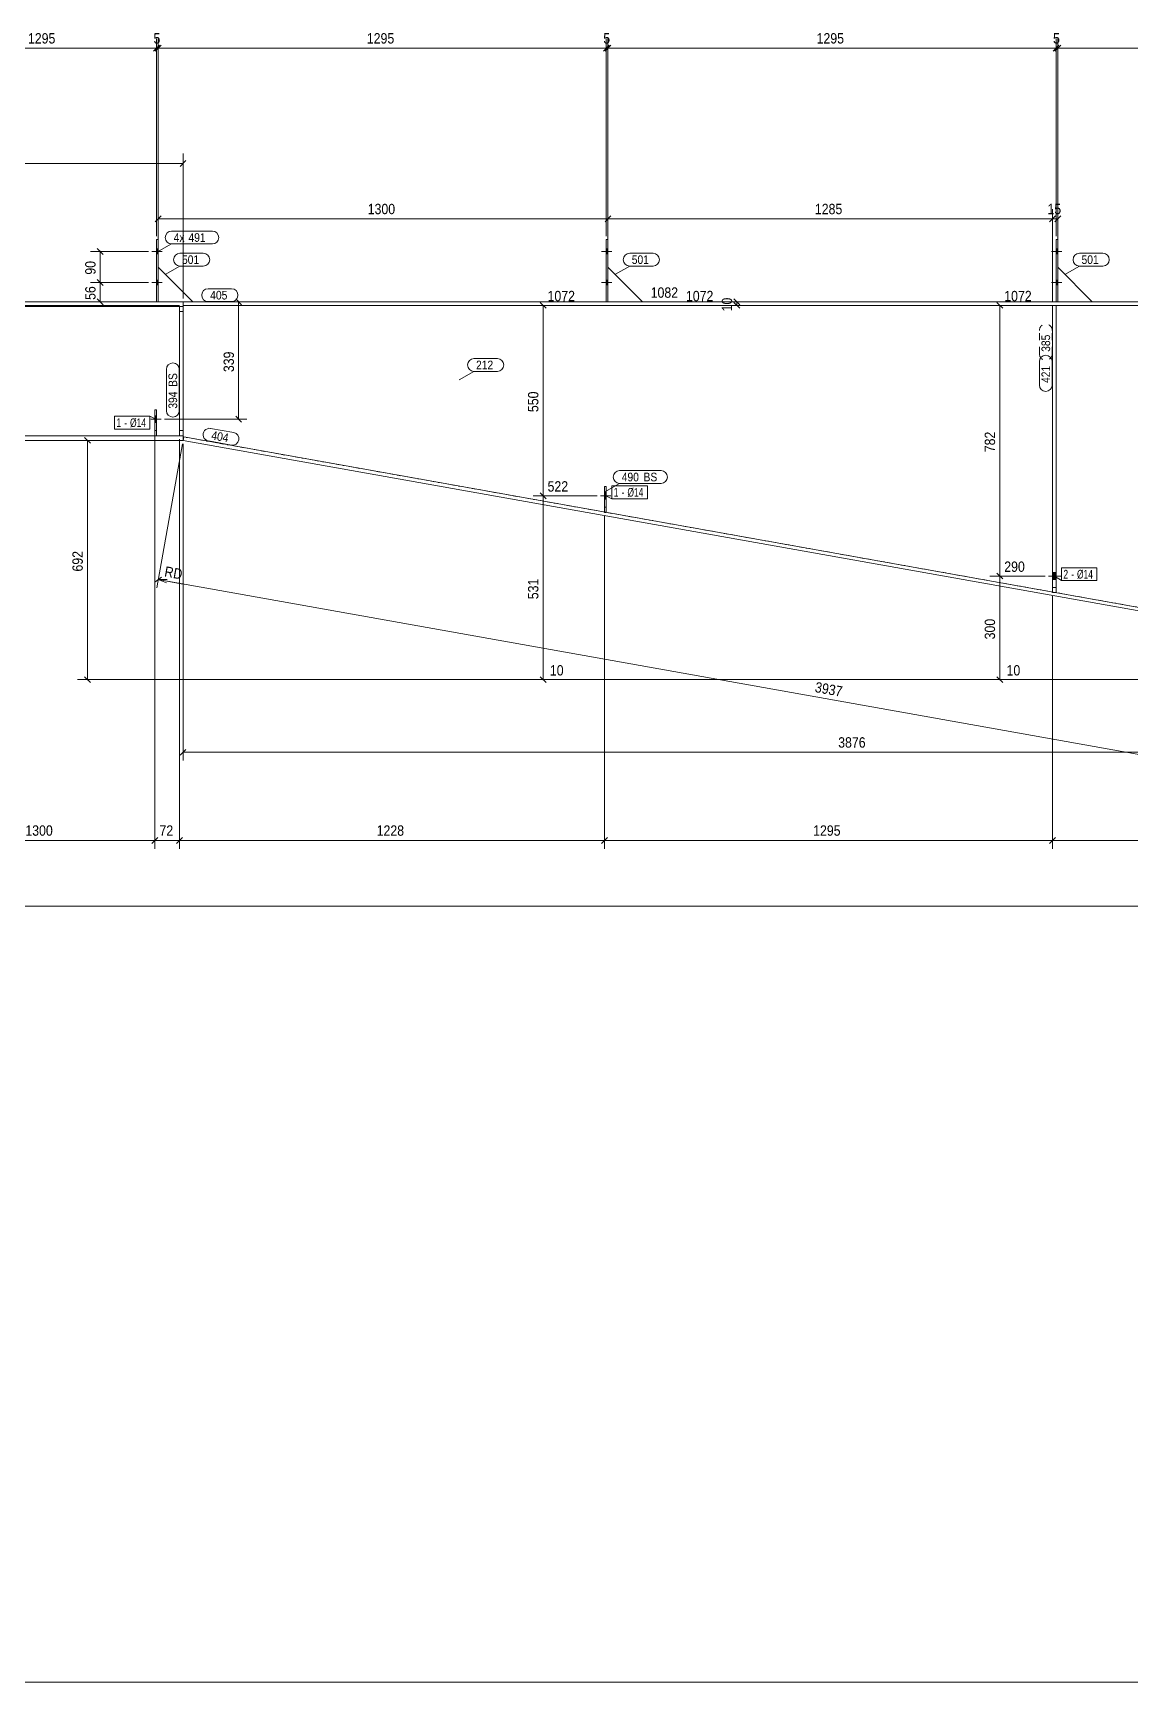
# Model space of a CAD drawing. Header units: millimetres. Extents: x 2 to 1174, y 1 to 825.
# Drawn here: x 573.4 to 890.5, y 5 to 481.5 of the extents above; entities that cross this region are included whole.
import ezdxf

# ---------------------------------------------------------------- set-up
doc = ezdxf.new("R2010")
doc.units = ezdxf.units.MM
for name, pattern in [('XKITLINE00', [0]), ('XKITLINE01', [4, 1, -1, 1, -1]), ('XKITLINE02', [4, 2, -2])]:
    doc.linetypes.add(name, pattern=pattern)
for name, color, linetype, lineweight in [('Bolt', 3, 'Continuous', 0), ('BoltMark', 7, 'Continuous', 0), ('Dimensions', 7, 'Continuous', 0), ('DrawingSheet', 5, 'Continuous', 0), ('Part', 2, 'Continuous', 0), ('PartMark', 7, 'Continuous', 0)]:
    doc.layers.add(name, color=color, linetype=linetype, lineweight=lineweight)
doc.styles.add('ARIAL', font='ARIAL.TTF')
doc.styles.add('ARIAL_NARROW', font='ARIALN.TTF')

# ---------------------------------------------------------------- blocks, each defined once
blk = doc.blocks.new('*A14')
at = {"layer": 'Part', "color": 2, "linetype": 'XKITLINE00', "lineweight": 0}
for p, q in [((869.64, 421.82), (869.14, 421.82)), ((869.14, 421.82), (869.14, 403.82)), ((869.64, 403.82), (869.64, 421.82))]:
    blk.add_line(p, q, dxfattribs=at)
at = {"layer": 'Part', "color": 7, "linetype": 'XKITLINE01', "lineweight": 0}
blk.add_line((869.14, 403.82), (869.64, 403.82), dxfattribs=at)
blk = doc.blocks.new('*A15')
at = {"layer": 'Part', "color": 7, "linetype": 'XKITLINE01', "lineweight": 0}
for p, q in [((868.14, 402.82), (868.14, 319.81)), ((869.14, 402.82), (868.14, 402.82)), ((869.14, 319.81), (869.14, 402.82)), ((868.14, 321.31), (869.14, 321.31)), ((868.14, 319.81), (869.14, 319.81))]:
    blk.add_line(p, q, dxfattribs=at)
blk = doc.blocks.new('*A16')
at = {"layer": 'Part', "color": 2, "linetype": 'XKITLINE00', "lineweight": 0}
blk.add_line((879.64, 403.82), (869.64, 413.82), dxfattribs=at)
at = {"layer": 'Part', "color": 7, "linetype": 'XKITLINE01', "lineweight": 0}
for p, q in [((869.64, 413.82), (869.64, 403.82)), ((869.64, 403.82), (879.64, 403.82))]:
    blk.add_line(p, q, dxfattribs=at)
blk = doc.blocks.new('*A17')
at = {"layer": 'Part', "color": 2, "linetype": 'XKITLINE00', "lineweight": 0}
for p, q in [((739.64, 421.82), (739.14, 421.82)), ((739.14, 421.82), (739.14, 403.82)), ((739.64, 403.82), (739.64, 421.82))]:
    blk.add_line(p, q, dxfattribs=at)
at = {"layer": 'Part', "color": 7, "linetype": 'XKITLINE01', "lineweight": 0}
blk.add_line((739.14, 403.82), (739.64, 403.82), dxfattribs=at)
blk = doc.blocks.new('*A18')
at = {"layer": 'Part', "color": 7, "linetype": 'XKITLINE01', "lineweight": 0}
for p, q in [((738.64, 350.51), (738.64, 343.01)), ((739.14, 350.51), (738.64, 350.51)), ((739.14, 343.01), (739.14, 350.51)), ((738.64, 344.51), (739.14, 344.51)), ((738.64, 343.01), (739.14, 343.01))]:
    blk.add_line(p, q, dxfattribs=at)
blk = doc.blocks.new('*A19')
at = {"layer": 'Part', "color": 2, "linetype": 'XKITLINE00', "lineweight": 0}
blk.add_line((749.64, 403.82), (739.64, 413.82), dxfattribs=at)
at = {"layer": 'Part', "color": 7, "linetype": 'XKITLINE01', "lineweight": 0}
for p, q in [((739.64, 413.82), (739.64, 403.82)), ((739.64, 403.82), (749.64, 403.82))]:
    blk.add_line(p, q, dxfattribs=at)
blk = doc.blocks.new('*A20')
at = {"layer": 'Part', "color": 2, "linetype": 'XKITLINE00', "lineweight": 0}
for p, q in [((609.64, 421.82), (609.14, 421.82)), ((609.14, 421.82), (609.14, 403.82)), ((609.64, 403.82), (609.64, 421.82))]:
    blk.add_line(p, q, dxfattribs=at)
at = {"layer": 'Part', "color": 7, "linetype": 'XKITLINE01', "lineweight": 0}
blk.add_line((609.14, 403.82), (609.64, 403.82), dxfattribs=at)
blk = doc.blocks.new('*A21')
at = {"layer": 'Part', "color": 2, "linetype": 'XKITLINE00', "lineweight": 0}
blk.add_line((619.64, 403.82), (609.64, 413.82), dxfattribs=at)
at = {"layer": 'Part', "color": 7, "linetype": 'XKITLINE01', "lineweight": 0}
for p, q in [((609.64, 413.82), (609.64, 403.82)), ((609.64, 403.82), (619.64, 403.82))]:
    blk.add_line(p, q, dxfattribs=at)
blk = doc.blocks.new('*A24')
at = {"layer": 'Part', "color": 2, "linetype": 'XKITLINE00', "lineweight": 0}
for p, q in [((868.14, 402.82), (868.14, 319.99)), ((869.14, 402.82), (869.14, 319.81))]:
    blk.add_line(p, q, dxfattribs=at)
at = {"layer": 'Part', "color": 7, "linetype": 'XKITLINE01', "lineweight": 0}
for p, q in [((869.14, 402.82), (868.14, 402.82)), ((868.14, 321.31), (869.14, 321.31)), ((868.14, 319.81), (868.14, 319.99)), ((869.14, 319.81), (868.14, 319.81))]:
    blk.add_line(p, q, dxfattribs=at)
blk = doc.blocks.new('*A28')
at = {"layer": 'Part', "color": 2, "linetype": 'XKITLINE00', "lineweight": 0}
for p, q in [((608.64, 365.12), (608.64, 372.62)), ((608.64, 372.62), (609.14, 372.62)), ((609.14, 372.62), (609.14, 365.12))]:
    blk.add_line(p, q, dxfattribs=at)
at = {"layer": 'Part', "color": 7, "linetype": 'XKITLINE01', "lineweight": 0}
for p, q in [((608.64, 366.62), (609.14, 366.62)), ((609.14, 365.12), (608.64, 365.12))]:
    blk.add_line(p, q, dxfattribs=at)
blk = doc.blocks.new('*A29')
at = {"layer": 'Part', "color": 7, "linetype": 'XKITLINE01', "lineweight": 0}
for p, q in [((608.64, 372.62), (608.64, 365.12)), ((609.14, 372.62), (608.64, 372.62)), ((609.14, 365.12), (609.14, 372.62)), ((608.64, 366.62), (609.14, 366.62)), ((608.64, 365.12), (609.14, 365.12))]:
    blk.add_line(p, q, dxfattribs=at)
blk = doc.blocks.new('*A34')
at = {"layer": 'Part', "color": 2, "linetype": 'XKITLINE00', "lineweight": 0}
for p, q in [((739.14, 350.51), (738.64, 350.51)), ((738.64, 350.51), (738.64, 343.1)), ((739.14, 350.51), (739.14, 343.01))]:
    blk.add_line(p, q, dxfattribs=at)
at = {"layer": 'Part', "color": 7, "linetype": 'XKITLINE01', "lineweight": 0}
for p, q in [((738.64, 344.51), (739.14, 344.51)), ((738.64, 343.01), (738.64, 343.1)), ((739.14, 343.01), (738.64, 343.01))]:
    blk.add_line(p, q, dxfattribs=at)
blk = doc.blocks.new('*A44')
at = {"layer": 'Part', "color": 7, "linetype": 'XKITLINE01', "lineweight": 0}
for p, q in [((616.82, 364.83), (616.82, 402.82)), ((616.82, 402.82), (1015.91, 402.82)), ((1015.91, 402.82), (1004.61, 295.64)), ((1004.61, 295.64), (617, 364.8))]:
    blk.add_line(p, q, dxfattribs=at)
at = {"layer": 'Part', "color": 2, "linetype": 'XKITLINE00', "lineweight": 0}
blk.add_line((617, 364.8), (616.82, 364.83), dxfattribs=at)
blk = doc.blocks.new('*A45')
at = {"layer": 'Part', "color": 2, "linetype": 'XKITLINE00', "lineweight": 0}
for p, q in [((615.82, 365.12), (615.82, 402.52)), ((616.82, 402.52), (616.82, 365.12))]:
    blk.add_line(p, q, dxfattribs=at)
at = {"layer": 'Part', "color": 7, "linetype": 'XKITLINE01', "lineweight": 0}
for p, q in [((615.82, 402.52), (616.82, 402.52)), ((615.82, 401.02), (616.82, 401.02)), ((615.82, 366.62), (616.82, 366.62)), ((615.82, 365.12), (616.82, 365.12))]:
    blk.add_line(p, q, dxfattribs=at)
blk = doc.blocks.new('*A46')
at = {"layer": 'Part', "color": 7, "linetype": 'XKITLINE01', "lineweight": 0}
for p, q in [((615.82, 402.52), (615.82, 365.12)), ((615.82, 402.52), (616.82, 402.52)), ((615.82, 401.02), (616.82, 401.02)), ((616.82, 402.52), (616.82, 365.12)), ((616.82, 366.62), (615.82, 366.62)), ((616.82, 365.12), (615.82, 365.12))]:
    blk.add_line(p, q, dxfattribs=at)
blk = doc.blocks.new('*A49')
at = {"layer": 'Part', "color": 2, "linetype": 'XKITLINE00', "lineweight": 0}
for p, q in [((616.82, 363.82), (617, 364.8)), ((1004.43, 294.66), (616.82, 363.82)), ((617, 364.8), (1004.61, 295.64)), ((1004.61, 295.64), (1004.43, 294.66))]:
    blk.add_line(p, q, dxfattribs=at)
blk = doc.blocks.new('*A51')
at = {"layer": 'Part', "color": 2, "linetype": 'XKITLINE00', "lineweight": 0}
for p, q in [((616.82, 403.82), (1015.91, 403.82)), ((616.82, 402.82), (616.82, 403.82)), ((1015.91, 402.82), (616.82, 402.82)), ((1015.91, 403.82), (1015.91, 402.82))]:
    blk.add_line(p, q, dxfattribs=at)
blk = doc.blocks.new('*A63')
at = {"layer": 'Bolt'}
for points in [[(869.14, 419.12), (869.64, 419.12), (869.64, 417.72), (869.14, 417.72)], [(869.14, 419.12), (869.64, 419.12), (869.64, 417.72), (869.14, 417.72)], [(869.14, 410.12), (869.64, 410.12), (869.64, 408.72), (869.14, 408.72)], [(869.14, 410.12), (869.64, 410.12), (869.64, 408.72), (869.14, 408.72)]]:
    blk.add_hatch(color=3, dxfattribs=at).paths.add_polyline_path(points, flags=17)
at = {"layer": 'Bolt', "color": 3, "linetype": 'XKITLINE00', "lineweight": 0}
for p, q in [((870.8, 418.42), (867.8, 418.42)), ((870.8, 418.42), (867.8, 418.42)), ((869.64, 419.12), (869.14, 419.12)), ((869.64, 419.12), (869.14, 419.12)), ((869.64, 417.72), (869.14, 417.72)), ((869.64, 417.72), (869.14, 417.72)), ((869.64, 410.12), (869.14, 410.12)), ((869.64, 410.12), (869.14, 410.12)), ((870.8, 409.42), (867.8, 409.42)), ((870.8, 409.42), (867.8, 409.42)), ((869.64, 408.72), (869.14, 408.72)), ((869.64, 408.72), (869.14, 408.72))]:
    blk.add_line(p, q, dxfattribs=at)
blk = doc.blocks.new('*A64')
at = {"layer": 'Bolt', "color": 3, "linetype": 'XKITLINE02', "lineweight": 0}
for p, q in [((870.49, 324.61), (866.99, 324.61)), ((869.14, 325.6), (868.14, 325.6)), ((869.14, 323.63), (868.14, 323.63))]:
    blk.add_line(p, q, dxfattribs=at)
blk = doc.blocks.new('*A65')
at = {"layer": 'Bolt'}
for points in [[(739.14, 419.12), (739.64, 419.12), (739.64, 417.72), (739.14, 417.72)], [(739.14, 419.12), (739.64, 419.12), (739.64, 417.72), (739.14, 417.72)], [(739.14, 410.12), (739.64, 410.12), (739.64, 408.72), (739.14, 408.72)], [(739.14, 410.12), (739.64, 410.12), (739.64, 408.72), (739.14, 408.72)]]:
    blk.add_hatch(color=3, dxfattribs=at).paths.add_polyline_path(points, flags=17)
at = {"layer": 'Bolt', "color": 3, "linetype": 'XKITLINE00', "lineweight": 0}
for p, q in [((740.8, 418.42), (737.8, 418.42)), ((740.8, 418.42), (737.8, 418.42)), ((739.64, 419.12), (739.14, 419.12)), ((739.64, 419.12), (739.14, 419.12)), ((739.64, 417.72), (739.14, 417.72)), ((739.64, 417.72), (739.14, 417.72)), ((739.64, 410.12), (739.14, 410.12)), ((739.64, 410.12), (739.14, 410.12)), ((740.8, 409.42), (737.8, 409.42)), ((740.8, 409.42), (737.8, 409.42)), ((739.64, 408.72), (739.14, 408.72)), ((739.64, 408.72), (739.14, 408.72))]:
    blk.add_line(p, q, dxfattribs=at)
blk = doc.blocks.new('*A66')
at = {"layer": 'Bolt', "color": 3, "linetype": 'XKITLINE02', "lineweight": 0}
for p, q in [((739.14, 348.79), (738.64, 348.79)), ((740.49, 347.81), (737.49, 347.81)), ((739.14, 346.83), (738.64, 346.83))]:
    blk.add_line(p, q, dxfattribs=at)
blk = doc.blocks.new('*A67')
at = {"layer": 'Bolt'}
for points in [[(609.14, 419.12), (609.64, 419.12), (609.64, 417.72), (609.14, 417.72)], [(609.14, 419.12), (609.64, 419.12), (609.64, 417.72), (609.14, 417.72)], [(609.14, 410.12), (609.64, 410.12), (609.64, 408.72), (609.14, 408.72)], [(609.14, 410.12), (609.64, 410.12), (609.64, 408.72), (609.14, 408.72)]]:
    blk.add_hatch(color=3, dxfattribs=at).paths.add_polyline_path(points, flags=17)
at = {"layer": 'Bolt', "color": 3, "linetype": 'XKITLINE00', "lineweight": 0}
for p, q in [((610.8, 418.42), (607.8, 418.42)), ((610.8, 418.42), (607.8, 418.42)), ((609.64, 419.12), (609.14, 419.12)), ((609.64, 419.12), (609.14, 419.12)), ((609.64, 417.72), (609.14, 417.72)), ((609.64, 417.72), (609.14, 417.72)), ((609.64, 410.12), (609.14, 410.12)), ((609.64, 410.12), (609.14, 410.12)), ((610.8, 409.42), (607.8, 409.42)), ((610.8, 409.42), (607.8, 409.42)), ((609.64, 408.72), (609.14, 408.72)), ((609.64, 408.72), (609.14, 408.72))]:
    blk.add_line(p, q, dxfattribs=at)
blk = doc.blocks.new('*A69')
at = {"layer": 'Bolt'}
blk.add_hatch(color=3, dxfattribs=at).paths.add_polyline_path([(869.14, 323.63), (868.14, 323.63), (868.14, 325.6), (869.14, 325.6)], flags=17)
at = {"layer": 'Bolt', "color": 3, "linetype": 'XKITLINE00', "lineweight": 0}
for p, q in [((870.49, 324.61), (866.99, 324.61)), ((869.14, 325.6), (868.14, 325.6)), ((869.14, 323.63), (868.14, 323.63))]:
    blk.add_line(p, q, dxfattribs=at)
blk = doc.blocks.new('*A70')
at = {"layer": 'Bolt'}
blk.add_hatch(color=3, dxfattribs=at).paths.add_polyline_path([(869.14, 323.63), (868.14, 323.63), (868.14, 325.6), (869.14, 325.6)], flags=17)
at = {"layer": 'Bolt', "color": 3, "linetype": 'XKITLINE00', "lineweight": 0}
for p, q in [((870.14, 324.61), (867.14, 324.61)), ((869.14, 325.6), (868.14, 325.6)), ((869.14, 323.63), (868.14, 323.63))]:
    blk.add_line(p, q, dxfattribs=at)
blk = doc.blocks.new('*A71')
at = {"layer": 'Bolt'}
blk.add_hatch(color=3, dxfattribs=at).paths.add_polyline_path([(609.14, 368.94), (608.64, 368.94), (608.64, 370.9), (609.14, 370.9)], flags=17)
at = {"layer": 'Bolt', "color": 3, "linetype": 'XKITLINE00', "lineweight": 0}
for p, q in [((610.49, 369.92), (607.49, 369.92)), ((609.14, 370.9), (608.64, 370.9)), ((609.14, 368.94), (608.64, 368.94))]:
    blk.add_line(p, q, dxfattribs=at)
blk = doc.blocks.new('*A72')
at = {"layer": 'Bolt', "color": 3, "linetype": 'XKITLINE02', "lineweight": 0}
for p, q in [((610.49, 369.92), (607.49, 369.92)), ((609.14, 370.9), (608.64, 370.9)), ((609.14, 368.94), (608.64, 368.94))]:
    blk.add_line(p, q, dxfattribs=at)
blk = doc.blocks.new('*A77')
at = {"layer": 'Bolt'}
blk.add_hatch(color=3, dxfattribs=at).paths.add_polyline_path([(739.14, 346.83), (738.64, 346.83), (738.64, 348.79), (739.14, 348.79)], flags=17)
at = {"layer": 'Bolt', "color": 3, "linetype": 'XKITLINE00', "lineweight": 0}
for p, q in [((739.14, 348.79), (738.64, 348.79)), ((740.49, 347.81), (737.49, 347.81)), ((739.14, 346.83), (738.64, 346.83))]:
    blk.add_line(p, q, dxfattribs=at)
blk = doc.blocks.new('*A83')
at = {"layer": 'Part'}
blk.add_hatch(color=2, dxfattribs=at).paths.add_polyline_path([(90.08, 405.22), (91.68, 405.22), (90.88, 403.82)], flags=17)
at = {"layer": 'Part', "color": 2, "linetype": 'XKITLINE00', "lineweight": 0}
for p, q in [((90.88, 403.82), (90.08, 405.22)), ((90.08, 405.22), (91.68, 405.22)), ((91.68, 405.22), (90.88, 403.82)), ((317.14, 403.82), (60.88, 403.82)), ((317.14, 402.52), (60.88, 402.52)), ((383.04, 403.82), (317.24, 403.82)), ((383.04, 402.52), (317.24, 402.52)), ((448.94, 403.82), (383.14, 403.82)), ((448.94, 402.52), (383.14, 402.52)), ((514.84, 403.82), (449.04, 403.82)), ((514.84, 402.52), (449.04, 402.52)), ((580.74, 403.82), (514.94, 403.82)), ((580.74, 402.52), (514.94, 402.52)), ((616.82, 403.82), (580.84, 403.82)), ((616.82, 402.52), (580.84, 402.52)), ((616.82, 402.82), (616.82, 402.52)), ((317.14, 365.12), (60.88, 365.12)), ((60.88, 363.82), (317.14, 363.82)), ((383.04, 365.12), (317.24, 365.12)), ((317.24, 363.82), (383.04, 363.82)), ((448.94, 365.12), (383.14, 365.12)), ((383.14, 363.82), (448.94, 363.82)), ((514.84, 365.12), (449.04, 365.12)), ((449.04, 363.82), (514.84, 363.82)), ((580.74, 365.12), (514.94, 365.12)), ((514.94, 363.82), (580.74, 363.82)), ((616.82, 365.12), (580.84, 365.12)), ((580.84, 363.82), (616.82, 363.82)), ((616.82, 363.82), (616.82, 365.12))]:
    blk.add_line(p, q, dxfattribs=at)
at = {"layer": 'Part', "color": 7, "linetype": 'XKITLINE01', "lineweight": 0}
for p, q in [((60.88, 403.82), (60.88, 363.82)), ((616.82, 403.82), (616.82, 402.82)), ((616.82, 402.52), (616.82, 365.12))]:
    blk.add_line(p, q, dxfattribs=at)
at = {"layer": 'Part', "color": 2, "linetype": 'XKITLINE00', "lineweight": 0}
blk.add_circle((90.88, 404.72), 1, dxfattribs=at)
blk = doc.blocks.new('*A195')
at = {"layer": 'DrawingSheet', "color": 5, "linetype": 'XKITLINE00', "lineweight": 0}
blk.add_line((5, 5), (1174, 5), dxfattribs=at)
blk = doc.blocks.new('*A204')
at = {"layer": 'Dimensions', "color": 7, "linetype": 'XKITLINE00', "lineweight": 0}
blk.add_line((58.88, 229.17), (1019.29, 229.17), dxfattribs=at)
blk = doc.blocks.new('*A214')
at = {"layer": 'Dimensions', "color": 7, "linetype": 'XKITLINE00', "lineweight": 0}
for p, q in [((610.49, 477.99), (608.8, 476.29)), ((609.64, 421.9), (609.64, 479.99)), ((609.64, 477.14), (739.14, 477.14)), ((739.99, 477.99), (738.3, 476.29)), ((739.14, 422.82), (739.14, 479.99))]:
    blk.add_line(p, q, dxfattribs=at)
at = {"layer": 'Dimensions', "color": 3}
for p in [(609.64, 477.14), (739.14, 477.14)]:
    blk.add_point(p, dxfattribs=at)
at = {"layer": 'Dimensions', "color": 3, "style": 'ARIAL', "width": 0.85}
blk.add_text('1295', height=3, dxfattribs=at).set_placement((669.94, 478.49))
blk = doc.blocks.new('*A215')
at = {"layer": 'Dimensions', "color": 7, "linetype": 'XKITLINE00', "lineweight": 0}
for p, q in [((615.82, 364.12), (615.82, 245.81)), ((738.64, 342.01), (738.64, 245.81)), ((616.67, 249.06), (614.97, 247.36)), ((615.82, 248.21), (738.64, 248.21)), ((739.49, 249.06), (737.8, 247.36))]:
    blk.add_line(p, q, dxfattribs=at)
at = {"layer": 'Dimensions', "color": 3}
for p in [(615.82, 248.21), (738.64, 248.21)]:
    blk.add_point(p, dxfattribs=at)
at = {"layer": 'Dimensions', "color": 3, "style": 'ARIAL', "width": 0.85}
blk.add_text('1228', height=3, dxfattribs=at).set_placement((672.78, 249.56))
blk = doc.blocks.new('*A216')
at = {"layer": 'Dimensions', "color": 7, "linetype": 'XKITLINE00', "lineweight": 0}
for p, q in [((616.82, 362.82), (616.82, 271.27)), ((1004.43, 293.66), (1004.43, 271.27)), ((617.67, 274.52), (615.97, 272.82)), ((616.82, 273.67), (1004.43, 273.67)), ((1005.28, 274.52), (1003.58, 272.82))]:
    blk.add_line(p, q, dxfattribs=at)
at = {"layer": 'Dimensions', "color": 3}
for p in [(616.82, 273.67), (1004.43, 273.67)]:
    blk.add_point(p, dxfattribs=at)
at = {"layer": 'Dimensions', "color": 3, "style": 'ARIAL', "width": 0.85}
blk.add_text('3876', height=3, dxfattribs=at).set_placement((806.18, 275.02))
blk = doc.blocks.new('*A217')
at = {"layer": 'Dimensions', "color": 7, "linetype": 'XKITLINE00', "lineweight": 0}
for p, q in [((609.64, 414.82), (609.64, 430.67)), ((739.64, 414.82), (739.64, 430.67)), ((610.49, 428.67), (608.8, 426.97)), ((609.64, 427.82), (739.64, 427.82)), ((740.49, 428.67), (738.8, 426.97))]:
    blk.add_line(p, q, dxfattribs=at)
at = {"layer": 'Dimensions', "color": 3}
for p in [(609.64, 427.82), (739.64, 427.82)]:
    blk.add_point(p, dxfattribs=at)
at = {"layer": 'Dimensions', "color": 3, "style": 'ARIAL', "width": 0.85}
blk.add_text('1300', height=3, dxfattribs=at).set_placement((670.19, 429.17))
blk = doc.blocks.new('*A218')
at = {"layer": 'Dimensions', "color": 7, "linetype": 'XKITLINE00', "lineweight": 0}
for p, q in [((616.65, 362.83), (609.22, 321.21)), ((616.65, 362.83), (609.22, 321.21)), ((610.63, 324.26), (608.66, 322.88)), ((612.19, 323.62), (609.64, 323.57)), ((609.64, 323.57), (997.25, 254.41)), ((612.01, 322.64), (609.64, 323.57)), ((616.75, 322.3), (609.64, 323.57)), ((1004.26, 293.68), (996.83, 252.05)), ((998.24, 255.1), (996.27, 253.73))]:
    blk.add_line(p, q, dxfattribs=at)
at = {"layer": 'Dimensions', "color": 3}
for p in [(609.64, 323.57), (997.25, 254.41)]:
    blk.add_point(p, dxfattribs=at)
at = {"layer": 'Dimensions', "color": 7}
blk.add_point((609.64, 323.57), dxfattribs=at)
at = {"layer": 'Dimensions', "color": 3, "style": 'ARIAL', "width": 0.85}
for s, rotation, p in [('RD', -10.1184, (611.27, 324.5)), ('3937', -10.1184, (799.3, 291.1)), ('3937', 79.8818, (996.3, 255.9))]:
    blk.add_text(s, height=3, rotation=rotation, dxfattribs=at).set_placement(p)
blk = doc.blocks.new('*A219')
at = {"layer": 'Dimensions', "color": 7, "linetype": 'XKITLINE00', "lineweight": 0}
for p, q in [((615.82, 363.82), (586.34, 363.82)), ((588.34, 364.67), (590.04, 362.97)), ((589.19, 294.66), (589.19, 363.82)), ((588.34, 295.51), (590.04, 293.81)), ((1003.43, 294.66), (586.34, 294.66))]:
    blk.add_line(p, q, dxfattribs=at)
at = {"layer": 'Dimensions', "color": 3}
for p in [(589.19, 363.82), (589.19, 294.66)]:
    blk.add_point(p, dxfattribs=at)
at = {"layer": 'Dimensions', "color": 3, "style": 'ARIAL', "width": 0.85}
blk.add_text('692', height=3, rotation=90.0002, dxfattribs=at).set_placement((587.84, 325.9))
blk = doc.blocks.new('*A220')
at = {"layer": 'PartMark', "color": 7, "linetype": 'XKITLINE00', "lineweight": 0}
for p, q in [((700.91, 387.45), (707.67, 387.45)), ((696.67, 381.35), (700.91, 383.75)), ((700.91, 383.75), (707.67, 383.75))]:
    blk.add_line(p, q, dxfattribs=at)
for centre, start, end in [((700.91, 385.6), 90, 270), ((707.67, 385.6), 270, 90)]:
    blk.add_arc(centre, 1.85, start, end, dxfattribs=at)
at = {"layer": 'PartMark', "color": 3, "style": 'ARIAL', "width": 0.85}
blk.add_text('212', height=2.5, dxfattribs=at).set_placement((701.51, 384.35))
blk = doc.blocks.new('*A223')
at = {"layer": 'PartMark', "color": 7, "linetype": 'XKITLINE00', "lineweight": 0}
for p, q in [((612.02, 372.37), (612.02, 384.33)), ((615.72, 372.37), (615.72, 384.33))]:
    blk.add_line(p, q, dxfattribs=at)
for centre, start, end in [((613.87, 384.33), 360, 180), ((613.87, 372.37), 180, 360)]:
    blk.add_arc(centre, 1.85, start, end, dxfattribs=at)
at = {"layer": 'PartMark', "color": 3, "style": 'ARIAL', "width": 0.85}
for s, p in [('BS', (615.12, 379.28)), ('394', (615.12, 372.97))]:
    blk.add_text(s, height=2.5, rotation=90.0002, dxfattribs=at).set_placement(p)
blk = doc.blocks.new('*A245')
at = {"layer": 'Dimensions', "color": 7, "linetype": 'XKITLINE00', "lineweight": 0}
for p, q in [((544.59, 477.99), (542.9, 476.29)), ((543.74, 414.82), (543.74, 479.99)), ((543.74, 477.14), (609.14, 477.14)), ((609.99, 477.99), (608.3, 476.29)), ((609.14, 422.82), (609.14, 479.99))]:
    blk.add_line(p, q, dxfattribs=at)
at = {"layer": 'Dimensions', "color": 3}
for p in [(543.74, 477.14), (609.14, 477.14)]:
    blk.add_point(p, dxfattribs=at)
at = {"layer": 'Dimensions', "color": 3, "style": 'ARIAL', "width": 0.85}
blk.add_text('1295', height=3, dxfattribs=at).set_placement((571.99, 478.49))
blk = doc.blocks.new('*A246')
at = {"layer": 'Dimensions', "color": 7, "linetype": 'XKITLINE00', "lineweight": 0}
for p, q in [((609.99, 477.99), (608.3, 476.29)), ((610.49, 477.99), (608.8, 476.29)), ((609.14, 422.82), (609.14, 479.99)), ((609.14, 477.14), (609.64, 477.14)), ((609.64, 421.9), (609.64, 479.99))]:
    blk.add_line(p, q, dxfattribs=at)
at = {"layer": 'Dimensions', "color": 3}
for p in [(609.14, 477.14), (609.64, 477.14)]:
    blk.add_point(p, dxfattribs=at)
at = {"layer": 'Dimensions', "color": 3, "style": 'ARIAL', "width": 0.85}
blk.add_text('5', height=3, dxfattribs=at).set_placement((608.28, 478.49))
blk = doc.blocks.new('*A253')
at = {"layer": 'Dimensions', "color": 7, "linetype": 'XKITLINE00', "lineweight": 0}
for p, q in [((542.74, 371.62), (542.74, 245.81)), ((608.64, 371.62), (608.64, 245.81)), ((543.59, 249.06), (541.9, 247.36)), ((542.74, 248.21), (608.64, 248.21)), ((609.49, 249.06), (607.8, 247.36))]:
    blk.add_line(p, q, dxfattribs=at)
at = {"layer": 'Dimensions', "color": 3}
for p in [(542.74, 248.21), (608.64, 248.21)]:
    blk.add_point(p, dxfattribs=at)
at = {"layer": 'Dimensions', "color": 3, "style": 'ARIAL', "width": 0.85}
blk.add_text('1300', height=3, dxfattribs=at).set_placement((571.24, 249.56))
blk = doc.blocks.new('*A254')
at = {"layer": 'Dimensions', "color": 7, "linetype": 'XKITLINE00', "lineweight": 0}
for p, q in [((608.64, 371.62), (608.64, 245.81)), ((615.82, 364.12), (615.82, 245.81)), ((609.49, 249.06), (607.8, 247.36)), ((608.64, 248.21), (615.82, 248.21)), ((616.67, 249.06), (614.97, 247.36))]:
    blk.add_line(p, q, dxfattribs=at)
at = {"layer": 'Dimensions', "color": 3}
for p in [(608.64, 248.21), (615.82, 248.21)]:
    blk.add_point(p, dxfattribs=at)
at = {"layer": 'Dimensions', "color": 3, "style": 'ARIAL', "width": 0.85}
blk.add_text('72', height=3, dxfattribs=at).set_placement((610.01, 249.56))
blk = doc.blocks.new('*A255')
at = {"layer": 'Dimensions', "color": 7, "linetype": 'XKITLINE00', "lineweight": 0}
for p, q in [((608.64, 403.82), (370.03, 403.82)), ((615.82, 402.82), (370.03, 402.82)), ((372.03, 404.67), (373.73, 402.97)), ((372.03, 403.67), (373.73, 401.97)), ((372.88, 402.82), (372.88, 403.82))]:
    blk.add_line(p, q, dxfattribs=at)
at = {"layer": 'Dimensions', "color": 3}
for p in [(372.88, 403.82), (372.88, 402.82)]:
    blk.add_point(p, dxfattribs=at)
at = {"layer": 'Dimensions', "color": 3, "style": 'ARIAL', "width": 0.85}
for s, p in [('1072', (374.18, 404.02)), ('1082', (384.38, 405.02))]:
    blk.add_text(s, height=3, dxfattribs=at).set_placement(p)
blk.add_text('10', height=3, rotation=90.0002, dxfattribs=at).set_placement((371.53, 401.09))
blk = doc.blocks.new('*A256')
at = {"layer": 'Dimensions', "color": 7, "linetype": 'XKITLINE00', "lineweight": 0}
for p, q in [((592.03, 410.27), (593.73, 408.57)), ((606.8, 409.42), (590.03, 409.42)), ((592.88, 403.82), (592.88, 409.42)), ((615.82, 403.82), (590.03, 403.82)), ((592.03, 404.67), (593.73, 402.97))]:
    blk.add_line(p, q, dxfattribs=at)
at = {"layer": 'Dimensions', "color": 3}
for p in [(592.88, 409.42), (592.88, 403.82)]:
    blk.add_point(p, dxfattribs=at)
at = {"layer": 'Dimensions', "color": 3, "style": 'ARIAL', "width": 0.85}
blk.add_text('56', height=3, rotation=90.0002, dxfattribs=at).set_placement((591.53, 404.39))
blk = doc.blocks.new('*A257')
at = {"layer": 'Dimensions', "color": 7, "linetype": 'XKITLINE00', "lineweight": 0}
for p, q in [((606.8, 418.42), (590.03, 418.42)), ((592.03, 419.27), (593.73, 417.57)), ((592.88, 409.42), (592.88, 418.42)), ((592.03, 410.27), (593.73, 408.57)), ((606.8, 409.42), (590.03, 409.42))]:
    blk.add_line(p, q, dxfattribs=at)
at = {"layer": 'Dimensions', "color": 3}
for p in [(592.88, 418.42), (592.88, 409.42)]:
    blk.add_point(p, dxfattribs=at)
at = {"layer": 'Dimensions', "color": 3, "style": 'ARIAL', "width": 0.85}
blk.add_text('90', height=3, rotation=90.0002, dxfattribs=at).set_placement((591.53, 411.69))
blk = doc.blocks.new('*A258')
at = {"layer": 'Dimensions', "color": 7, "linetype": 'XKITLINE00', "lineweight": 0}
for p, q in [((617.82, 403.82), (635.28, 403.82)), ((632.03, 404.67), (633.73, 402.97)), ((632.88, 369.92), (632.88, 403.82)), ((611.49, 369.92), (635.28, 369.92)), ((632.03, 370.77), (633.73, 369.07))]:
    blk.add_line(p, q, dxfattribs=at)
at = {"layer": 'Dimensions', "color": 3}
for p in [(632.88, 403.82), (632.88, 369.92)]:
    blk.add_point(p, dxfattribs=at)
at = {"layer": 'Dimensions', "color": 3, "style": 'ARIAL', "width": 0.85}
blk.add_text('339', height=3, rotation=90.0002, dxfattribs=at).set_placement((631.53, 383.53))
blk = doc.blocks.new('*A259')
at = {"layer": 'Dimensions', "color": 7, "linetype": 'XKITLINE00', "lineweight": 0}
for p, q in [((61.73, 444.67), (60.03, 442.97)), ((60.88, 404.82), (60.88, 446.67)), ((60.88, 443.82), (616.82, 443.82)), ((617.67, 444.67), (615.97, 442.97)), ((616.82, 404.82), (616.82, 446.67))]:
    blk.add_line(p, q, dxfattribs=at)
at = {"layer": 'Dimensions', "color": 3}
for p in [(60.88, 443.82), (616.82, 443.82)]:
    blk.add_point(p, dxfattribs=at)
at = {"layer": 'Dimensions', "color": 3, "style": 'ARIAL', "width": 0.85}
blk.add_text('8764', height=3, dxfattribs=at).set_placement((334.4, 445.17))
blk = doc.blocks.new('*A260')
at = {"layer": 'BoltMark', "color": 7, "linetype": 'XKITLINE00', "lineweight": 0}
for p, q in [((596.97, 370.77), (607.26, 370.77)), ((596.97, 367.07), (596.97, 370.77)), ((596.97, 367.07), (607.26, 367.07)), ((607.26, 367.07), (607.26, 370.77)), ((608.99, 369.92), (607.26, 370.77))]:
    blk.add_line(p, q, dxfattribs=at)
at = {"layer": 'BoltMark', "color": 3, "style": 'ARIAL_NARROW', "width": 0.85}
for s, p in [('1', (597.57, 367.67)), ('-', (599.84, 367.67)), ('Ø14', (601.5, 367.67))]:
    blk.add_text(s, height=2.5, dxfattribs=at).set_placement(p)
blk = doc.blocks.new('*A261')
at = {"layer": 'PartMark', "color": 7, "linetype": 'XKITLINE00', "lineweight": 0}
for p, q in [((624.8, 367.27), (631.46, 366.08)), ((624.15, 363.63), (630.81, 362.44))]:
    blk.add_line(p, q, dxfattribs=at)
for centre, start, end in [((624.48, 365.45), 79.8838, 259.8838), ((631.13, 364.26), 259.8838, 79.8838)]:
    blk.add_arc(centre, 1.85, start, end, dxfattribs=at)
at = {"layer": 'PartMark', "color": 3, "style": 'ARIAL', "width": 0.85}
blk.add_text('404', height=2.5, rotation=-10.1184, dxfattribs=at).set_placement((624.85, 364.11))
blk = doc.blocks.new('*A263')
at = {"layer": 'PartMark', "color": 7, "linetype": 'XKITLINE00', "lineweight": 0}
for p, q in [((624.07, 407.62), (630.83, 407.62)), ((624.07, 403.92), (630.83, 403.92))]:
    blk.add_line(p, q, dxfattribs=at)
for centre, start, end in [((624.07, 405.77), 90, 270), ((630.83, 405.77), 270, 90)]:
    blk.add_arc(centre, 1.85, start, end, dxfattribs=at)
at = {"layer": 'PartMark', "color": 3, "style": 'ARIAL', "width": 0.85}
blk.add_text('405', height=2.5, dxfattribs=at).set_placement((624.67, 404.52))
blk = doc.blocks.new('*A267')
at = {"layer": 'PartMark', "color": 7, "linetype": 'XKITLINE00', "lineweight": 0}
for p, q in [((615.92, 417.88), (622.68, 417.88)), ((611.67, 411.79), (615.92, 414.18)), ((615.92, 414.18), (622.68, 414.18))]:
    blk.add_line(p, q, dxfattribs=at)
for centre, start, end in [((615.92, 416.03), 90, 270), ((622.68, 416.03), 270, 90)]:
    blk.add_arc(centre, 1.85, start, end, dxfattribs=at)
at = {"layer": 'PartMark', "color": 3, "style": 'ARIAL', "width": 0.85}
blk.add_text('501', height=2.5, dxfattribs=at).set_placement((616.52, 414.78))
blk = doc.blocks.new('*A269')
at = {"layer": 'PartMark', "color": 7, "linetype": 'XKITLINE00', "lineweight": 0}
for p, q in [((613.52, 424.28), (625.3, 424.28)), ((609.27, 418.19), (613.52, 420.58)), ((613.52, 420.58), (625.3, 420.58))]:
    blk.add_line(p, q, dxfattribs=at)
for centre, start, end in [((613.52, 422.43), 90, 270), ((625.3, 422.43), 270, 90)]:
    blk.add_arc(centre, 1.85, start, end, dxfattribs=at)
at = {"layer": 'PartMark', "color": 3, "style": 'ARIAL', "width": 0.85}
for s, p in [('4x', (614.12, 421.18)), ('491', (618.39, 421.18))]:
    blk.add_text(s, height=2.5, dxfattribs=at).set_placement(p)
blk = doc.blocks.new('*A270')
at = {"layer": 'Dimensions', "color": 7, "linetype": 'XKITLINE00', "lineweight": 0}
for p, q in [((739.99, 477.99), (738.3, 476.29)), ((740.49, 477.99), (738.8, 476.29)), ((739.14, 422.82), (739.14, 479.99)), ((739.14, 477.14), (739.64, 477.14)), ((739.64, 421.9), (739.64, 479.99))]:
    blk.add_line(p, q, dxfattribs=at)
at = {"layer": 'Dimensions', "color": 3}
for p in [(739.14, 477.14), (739.64, 477.14)]:
    blk.add_point(p, dxfattribs=at)
at = {"layer": 'Dimensions', "color": 3, "style": 'ARIAL', "width": 0.85}
blk.add_text('5', height=3, dxfattribs=at).set_placement((738.28, 478.49))
blk = doc.blocks.new('*A271')
at = {"layer": 'Dimensions', "color": 7, "linetype": 'XKITLINE00', "lineweight": 0}
for p, q in [((740.49, 477.99), (738.8, 476.29)), ((739.64, 421.9), (739.64, 479.99)), ((739.64, 477.14), (869.14, 477.14)), ((869.99, 477.99), (868.3, 476.29)), ((869.14, 422.82), (869.14, 479.99))]:
    blk.add_line(p, q, dxfattribs=at)
at = {"layer": 'Dimensions', "color": 3}
for p in [(739.64, 477.14), (869.14, 477.14)]:
    blk.add_point(p, dxfattribs=at)
at = {"layer": 'Dimensions', "color": 3, "style": 'ARIAL', "width": 0.85}
blk.add_text('1295', height=3, dxfattribs=at).set_placement((799.94, 478.49))
blk = doc.blocks.new('*A272')
at = {"layer": 'Dimensions', "color": 7, "linetype": 'XKITLINE00', "lineweight": 0}
for p, q in [((869.99, 477.99), (868.3, 476.29)), ((870.49, 477.99), (868.8, 476.29)), ((869.14, 422.82), (869.14, 479.99)), ((869.14, 477.14), (869.64, 477.14)), ((869.64, 421.9), (869.64, 479.99))]:
    blk.add_line(p, q, dxfattribs=at)
at = {"layer": 'Dimensions', "color": 3}
for p in [(869.14, 477.14), (869.64, 477.14)]:
    blk.add_point(p, dxfattribs=at)
at = {"layer": 'Dimensions', "color": 3, "style": 'ARIAL', "width": 0.85}
blk.add_text('5', height=3, dxfattribs=at).set_placement((868.28, 478.49))
blk = doc.blocks.new('*A273')
at = {"layer": 'Dimensions', "color": 7, "linetype": 'XKITLINE00', "lineweight": 0}
for p, q in [((870.49, 477.99), (868.8, 476.29)), ((869.64, 421.9), (869.64, 479.99)), ((869.64, 477.14), (999.14, 477.14)), ((999.99, 477.99), (998.3, 476.29)), ((999.14, 422.82), (999.14, 479.99))]:
    blk.add_line(p, q, dxfattribs=at)
at = {"layer": 'Dimensions', "color": 3}
for p in [(869.64, 477.14), (999.14, 477.14)]:
    blk.add_point(p, dxfattribs=at)
at = {"layer": 'Dimensions', "color": 3, "style": 'ARIAL', "width": 0.85}
blk.add_text('1295', height=3, dxfattribs=at).set_placement((929.94, 478.49))
blk = doc.blocks.new('*A295')
at = {"layer": 'Dimensions', "color": 7, "linetype": 'XKITLINE00', "lineweight": 0}
for p, q in [((720.03, 348.66), (721.73, 346.96)), ((736.49, 347.81), (718.03, 347.81)), ((720.88, 294.66), (720.88, 347.81)), ((720.03, 295.51), (721.73, 293.81)), ((1003.43, 294.66), (718.03, 294.66))]:
    blk.add_line(p, q, dxfattribs=at)
at = {"layer": 'Dimensions', "color": 3}
for p in [(720.88, 347.81), (720.88, 294.66)]:
    blk.add_point(p, dxfattribs=at)
at = {"layer": 'Dimensions', "color": 3, "style": 'ARIAL', "width": 0.85}
for s, p in [('522', (722.18, 349.01)), ('10', (722.85, 295.86))]:
    blk.add_text(s, height=3, dxfattribs=at).set_placement(p)
blk.add_text('531', height=3, rotation=90.0002, dxfattribs=at).set_placement((719.53, 317.9))
blk = doc.blocks.new('*A296')
at = {"layer": 'Dimensions', "color": 7, "linetype": 'XKITLINE00', "lineweight": 0}
for p, q in [((736.49, 402.82), (718.03, 402.82)), ((720.03, 403.67), (721.73, 401.97)), ((720.88, 347.81), (720.88, 402.82)), ((720.03, 348.66), (721.73, 346.96)), ((736.49, 347.81), (718.03, 347.81))]:
    blk.add_line(p, q, dxfattribs=at)
at = {"layer": 'Dimensions', "color": 3}
for p in [(720.88, 402.82), (720.88, 347.81)]:
    blk.add_point(p, dxfattribs=at)
at = {"layer": 'Dimensions', "color": 3, "style": 'ARIAL', "width": 0.85}
blk.add_text('1072', height=3, dxfattribs=at).set_placement((722.18, 404.02))
blk.add_text('550', height=3, rotation=90.0002, dxfattribs=at).set_placement((719.53, 371.98))
blk = doc.blocks.new('*A297')
at = {"layer": 'Dimensions', "color": 7, "linetype": 'XKITLINE00', "lineweight": 0}
for p, q in [((865.99, 324.61), (850.03, 324.61)), ((852.03, 325.46), (853.73, 323.76)), ((852.88, 294.66), (852.88, 324.61)), ((852.03, 295.51), (853.73, 293.81)), ((1003.43, 294.66), (850.03, 294.66))]:
    blk.add_line(p, q, dxfattribs=at)
at = {"layer": 'Dimensions', "color": 3}
for p in [(852.88, 324.61), (852.88, 294.66)]:
    blk.add_point(p, dxfattribs=at)
at = {"layer": 'Dimensions', "color": 3, "style": 'ARIAL', "width": 0.85}
for s, p in [('290', (854.18, 325.81)), ('10', (854.85, 295.86))]:
    blk.add_text(s, height=3, dxfattribs=at).set_placement(p)
blk.add_text('300', height=3, rotation=90.0002, dxfattribs=at).set_placement((851.53, 306.3))
blk = doc.blocks.new('*A298')
at = {"layer": 'Dimensions', "color": 7, "linetype": 'XKITLINE00', "lineweight": 0}
for p, q in [((865.99, 402.82), (850.03, 402.82)), ((852.03, 403.67), (853.73, 401.97)), ((852.88, 324.61), (852.88, 402.82)), ((865.99, 324.61), (850.03, 324.61)), ((852.03, 325.46), (853.73, 323.76))]:
    blk.add_line(p, q, dxfattribs=at)
at = {"layer": 'Dimensions', "color": 3}
for p in [(852.88, 402.82), (852.88, 324.61)]:
    blk.add_point(p, dxfattribs=at)
at = {"layer": 'Dimensions', "color": 3, "style": 'ARIAL', "width": 0.85}
blk.add_text('1072', height=3, dxfattribs=at).set_placement((854.18, 404.02))
blk.add_text('782', height=3, rotation=90.0002, dxfattribs=at).set_placement((851.53, 360.38))
blk = doc.blocks.new('*A299')
at = {"layer": 'Dimensions', "color": 7, "linetype": 'XKITLINE00', "lineweight": 0}
for p, q in [((738.64, 342.01), (738.64, 245.81)), ((868.14, 318.81), (868.14, 245.81)), ((739.49, 249.06), (737.8, 247.36)), ((738.64, 248.21), (868.14, 248.21)), ((868.99, 249.06), (867.3, 247.36))]:
    blk.add_line(p, q, dxfattribs=at)
at = {"layer": 'Dimensions', "color": 3}
for p in [(738.64, 248.21), (868.14, 248.21)]:
    blk.add_point(p, dxfattribs=at)
at = {"layer": 'Dimensions', "color": 3, "style": 'ARIAL', "width": 0.85}
blk.add_text('1295', height=3, dxfattribs=at).set_placement((798.94, 249.56))
blk = doc.blocks.new('*A300')
at = {"layer": 'Dimensions', "color": 7, "linetype": 'XKITLINE00', "lineweight": 0}
for p, q in [((868.14, 318.81), (868.14, 245.81)), ((1004.43, 293.66), (1004.43, 245.81)), ((868.99, 249.06), (867.3, 247.36)), ((868.14, 248.21), (1004.43, 248.21)), ((1005.28, 249.06), (1003.58, 247.36))]:
    blk.add_line(p, q, dxfattribs=at)
at = {"layer": 'Dimensions', "color": 3}
for p in [(868.14, 248.21), (1004.43, 248.21)]:
    blk.add_point(p, dxfattribs=at)
at = {"layer": 'Dimensions', "color": 3, "style": 'ARIAL', "width": 0.85}
blk.add_text('1363', height=3, dxfattribs=at).set_placement((931.84, 249.56))
blk = doc.blocks.new('*A301')
at = {"layer": 'Dimensions', "color": 7, "linetype": 'XKITLINE00', "lineweight": 0}
for p, q in [((739.64, 414.82), (739.64, 430.67)), ((868.14, 403.82), (868.14, 430.67)), ((740.49, 428.67), (738.8, 426.97)), ((739.64, 427.82), (868.14, 427.82)), ((868.99, 428.67), (867.3, 426.97))]:
    blk.add_line(p, q, dxfattribs=at)
at = {"layer": 'Dimensions', "color": 3}
for p in [(739.64, 427.82), (868.14, 427.82)]:
    blk.add_point(p, dxfattribs=at)
at = {"layer": 'Dimensions', "color": 3, "style": 'ARIAL', "width": 0.85}
blk.add_text('1285', height=3, dxfattribs=at).set_placement((799.44, 429.17))
blk = doc.blocks.new('*A302')
at = {"layer": 'Dimensions', "color": 7, "linetype": 'XKITLINE00', "lineweight": 0}
for p, q in [((868.14, 403.82), (868.14, 430.67)), ((869.64, 414.82), (869.64, 430.67)), ((868.99, 428.67), (867.3, 426.97)), ((868.14, 427.82), (869.64, 427.82)), ((870.49, 428.67), (868.8, 426.97))]:
    blk.add_line(p, q, dxfattribs=at)
at = {"layer": 'Dimensions', "color": 3}
for p in [(868.14, 427.82), (869.64, 427.82)]:
    blk.add_point(p, dxfattribs=at)
at = {"layer": 'Dimensions', "color": 3, "style": 'ARIAL', "width": 0.85}
blk.add_text('15', height=3, dxfattribs=at).set_placement((866.67, 429.17))
blk = doc.blocks.new('*A303')
at = {"layer": 'Dimensions', "color": 7, "linetype": 'XKITLINE00', "lineweight": 0}
for p, q in [((750.64, 403.82), (779.28, 403.82)), ((750.64, 402.82), (779.28, 402.82)), ((776.03, 404.67), (777.73, 402.97)), ((776.03, 403.67), (777.73, 401.97)), ((776.88, 402.82), (776.88, 403.82))]:
    blk.add_line(p, q, dxfattribs=at)
at = {"layer": 'Dimensions', "color": 3}
for p in [(776.88, 403.82), (776.88, 402.82)]:
    blk.add_point(p, dxfattribs=at)
at = {"layer": 'Dimensions', "color": 3, "style": 'ARIAL', "width": 0.85}
for s, p in [('1082', (751.98, 405.02)), ('1072', (762.18, 404.02))]:
    blk.add_text(s, height=3, dxfattribs=at).set_placement(p)
blk.add_text('10', height=3, rotation=90.0002, dxfattribs=at).set_placement((775.53, 401.09))
blk = doc.blocks.new('*A304')
at = {"layer": 'BoltMark', "color": 7, "linetype": 'XKITLINE00', "lineweight": 0}
for p, q in [((740.73, 350.66), (751.02, 350.66)), ((740.73, 346.96), (740.73, 350.66)), ((751.02, 346.96), (751.02, 350.66)), ((738.99, 347.81), (740.73, 346.96)), ((740.73, 346.96), (751.02, 346.96))]:
    blk.add_line(p, q, dxfattribs=at)
at = {"layer": 'BoltMark', "color": 3, "style": 'ARIAL_NARROW', "width": 0.85}
for s, p in [('1', (741.33, 347.56)), ('-', (743.6, 347.56)), ('Ø14', (745.26, 347.56))]:
    blk.add_text(s, height=2.5, dxfattribs=at).set_placement(p)
blk = doc.blocks.new('*A305')
at = {"layer": 'BoltMark', "color": 7, "linetype": 'XKITLINE00', "lineweight": 0}
for p, q in [((868.74, 324.61), (870.68, 323.28)), ((870.68, 326.98), (880.97, 326.98)), ((870.68, 323.28), (870.68, 326.98)), ((880.97, 323.28), (880.97, 326.98)), ((870.68, 323.28), (880.97, 323.28))]:
    blk.add_line(p, q, dxfattribs=at)
at = {"layer": 'BoltMark', "color": 3, "style": 'ARIAL_NARROW', "width": 0.85}
for s, p in [('2', (871.28, 323.88)), ('-', (873.55, 323.88)), ('Ø14', (875.21, 323.88))]:
    blk.add_text(s, height=2.5, dxfattribs=at).set_placement(p)
blk = doc.blocks.new('*A308')
at = {"layer": 'PartMark', "color": 7, "linetype": 'XKITLINE00', "lineweight": 0}
for p, q in [((745.92, 417.88), (752.68, 417.88)), ((741.67, 411.79), (745.92, 414.18)), ((745.92, 414.18), (752.68, 414.18))]:
    blk.add_line(p, q, dxfattribs=at)
for centre, start, end in [((745.92, 416.03), 90, 270), ((752.68, 416.03), 270, 90)]:
    blk.add_arc(centre, 1.85, start, end, dxfattribs=at)
at = {"layer": 'PartMark', "color": 3, "style": 'ARIAL', "width": 0.85}
blk.add_text('501', height=2.5, dxfattribs=at).set_placement((746.52, 414.78))
blk = doc.blocks.new('*A310')
at = {"layer": 'PartMark', "color": 7, "linetype": 'XKITLINE00', "lineweight": 0}
for p, q in [((864.34, 379.8), (864.34, 386.57)), ((868.04, 379.8), (868.04, 386.57))]:
    blk.add_line(p, q, dxfattribs=at)
for centre, start, end in [((866.19, 386.57), 360, 180), ((866.19, 379.8), 180, 360)]:
    blk.add_arc(centre, 1.85, start, end, dxfattribs=at)
at = {"layer": 'PartMark', "color": 3, "style": 'ARIAL', "width": 0.85}
blk.add_text('421', height=2.5, rotation=90.0002, dxfattribs=at).set_placement((867.44, 380.4))
blk = doc.blocks.new('*A311')
at = {"layer": 'PartMark', "color": 7, "linetype": 'XKITLINE02', "lineweight": 0}
for p, q in [((864.34, 388.8), (864.34, 395.57)), ((868.04, 388.8), (868.04, 395.57))]:
    blk.add_line(p, q, dxfattribs=at)
for centre, start, end in [((866.19, 395.57), 360, 180), ((866.19, 388.8), 180, 360)]:
    blk.add_arc(centre, 1.85, start, end, dxfattribs=at)
at = {"layer": 'PartMark', "color": 3, "style": 'ARIAL', "width": 0.85}
blk.add_text('385', height=2.5, rotation=90.0002, dxfattribs=at).set_placement((867.44, 389.4))
blk = doc.blocks.new('*A312')
at = {"layer": 'PartMark', "color": 7, "linetype": 'XKITLINE00', "lineweight": 0}
for p, q in [((875.92, 417.88), (882.68, 417.88)), ((871.67, 411.79), (875.92, 414.18)), ((875.92, 414.18), (882.68, 414.18))]:
    blk.add_line(p, q, dxfattribs=at)
for centre, start, end in [((875.92, 416.03), 90, 270), ((882.68, 416.03), 270, 90)]:
    blk.add_arc(centre, 1.85, start, end, dxfattribs=at)
at = {"layer": 'PartMark', "color": 3, "style": 'ARIAL', "width": 0.85}
blk.add_text('501', height=2.5, dxfattribs=at).set_placement((876.52, 414.78))
blk = doc.blocks.new('*A315')
at = {"layer": 'PartMark', "color": 7, "linetype": 'XKITLINE00', "lineweight": 0}
for p, q in [((743.02, 355.07), (754.98, 355.07)), ((738.77, 348.98), (743.02, 351.37)), ((743.02, 351.37), (754.98, 351.37))]:
    blk.add_line(p, q, dxfattribs=at)
for centre, start, end in [((743.02, 353.22), 90, 270), ((754.98, 353.22), 270, 90)]:
    blk.add_arc(centre, 1.85, start, end, dxfattribs=at)
at = {"layer": 'PartMark', "color": 3, "style": 'ARIAL', "width": 0.85}
for s, p in [('490', (743.62, 351.97)), ('BS', (749.93, 351.97))]:
    blk.add_text(s, height=2.5, dxfattribs=at).set_placement(p)

msp = doc.modelspace()

# ---------------------------------------------------------------- block references
at = {"lineweight": 0}
for name in ['*A195', '*A245', '*A246', '*A214', '*A270', '*A271', '*A272', '*A273', '*A259', '*A217', '*A301', '*A302', '*A269', '*A20', '*A17', '*A14', '*A257', '*A67', '*A267', '*A65', '*A308', '*A63', '*A312', '*A256', '*A21', '*A19', '*A16', '*A255', '*A263', '*A296', '*A303', '*A298', '*A258', '*A45', '*A46', '*A51', '*A44', '*A15', '*A24', '*A311', '*A223', '*A220', '*A310', '*A204', '*A28', '*A29', '*A253', '*A260', '*A71', '*A72', '*A254', '*A261', '*A219', '*A218', '*A215', '*A216', '*A49', '*A315', '*A295', '*A66', '*A77', '*A18', '*A34', '*A304', '*A299', '*A297', '*A64', '*A69', '*A70', '*A305', '*A300']:
    msp.add_blockref(name, (0, 0), dxfattribs=at)
at = {"layer": 'Part', "lineweight": 0}
msp.add_blockref('*A83', (0, 0), dxfattribs=at)

doc.saveas('drawing.dxf')
